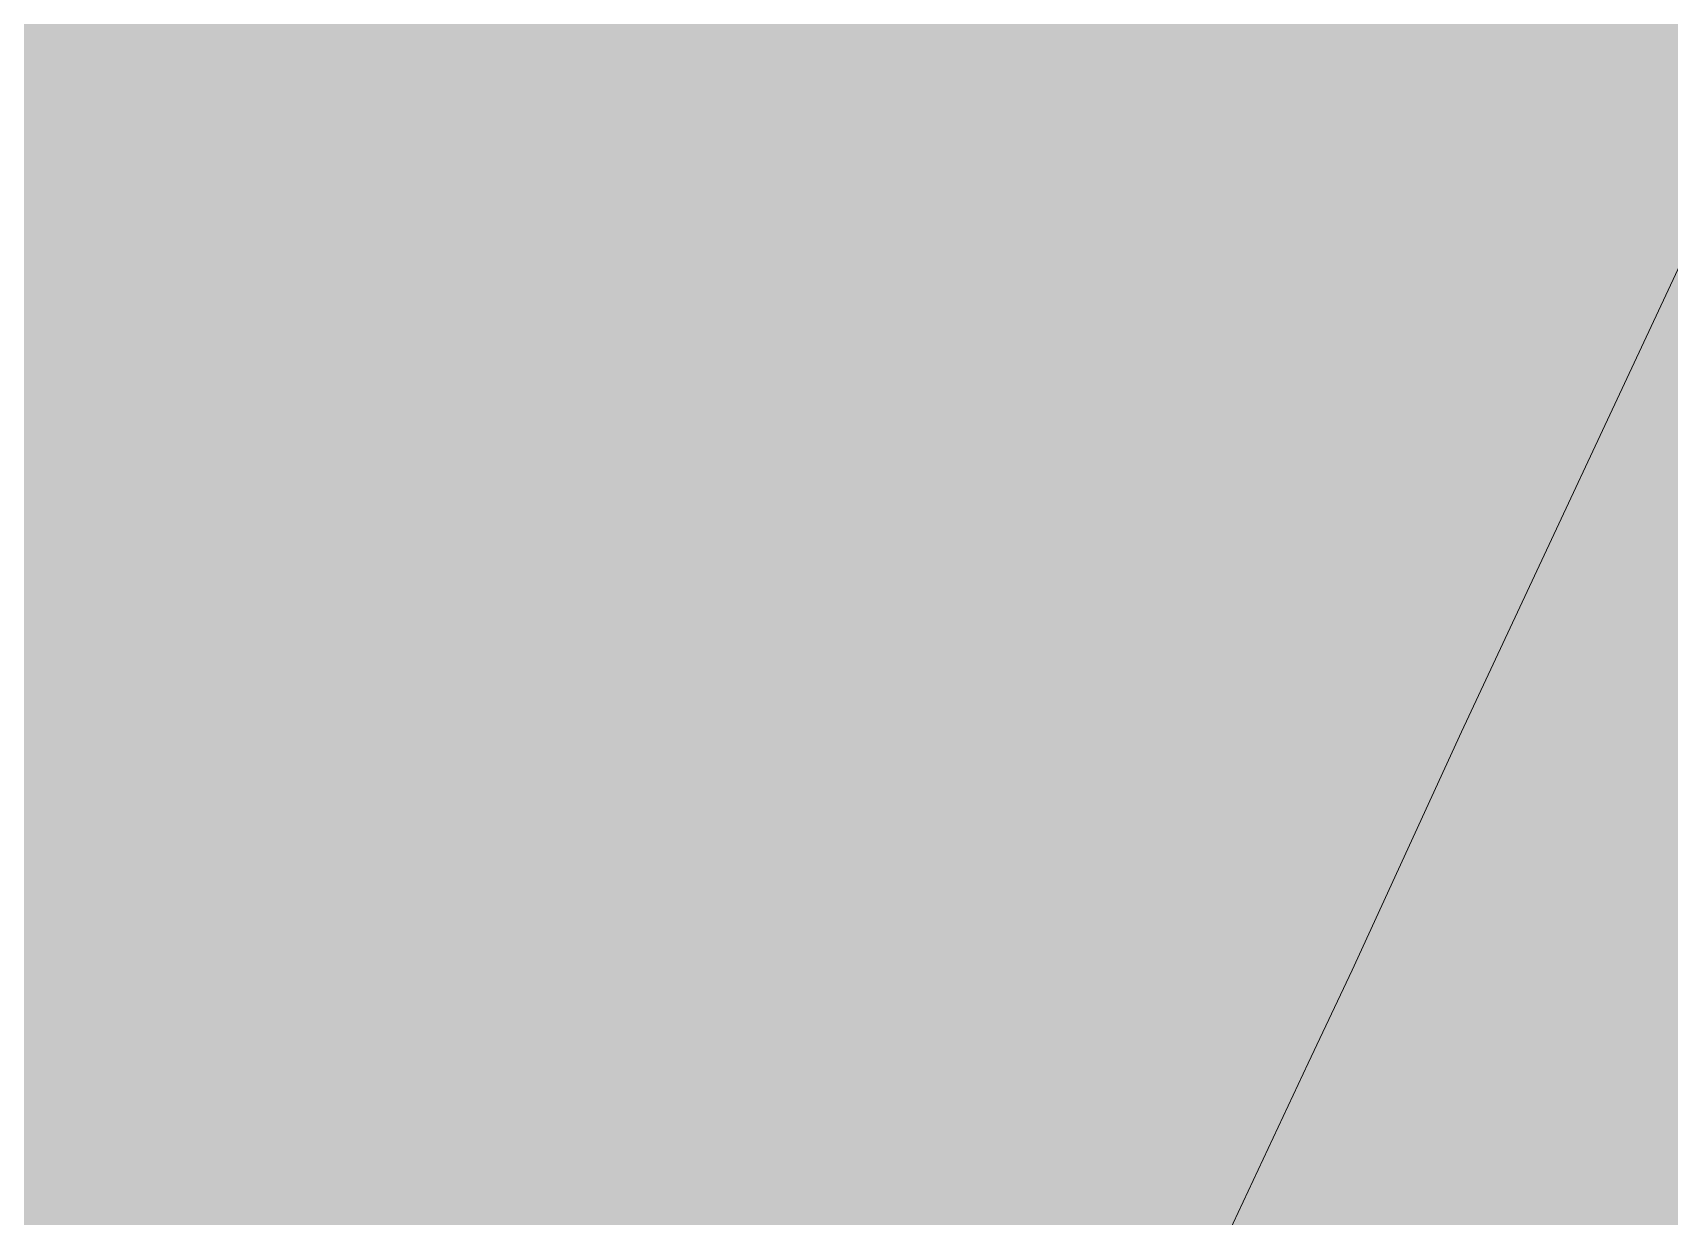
# Model space of a CAD drawing. Header units: metres. Extents: x -6 to 1255, y -2 to 532.
# Drawn here: x 1022.84 to 1028.82, y 313.91 to 318.24 of the extents above; entities that cross this region are included whole.
import ezdxf

# ---------------------------------------------------------------- set-up
doc = ezdxf.new("R2010")
doc.units = ezdxf.units.M
doc.header["$MEASUREMENT"] = 0
for name, color, linetype, lineweight, true_color in [('TPX_BUILDINGS', 7, 'CONTINUOUS', 0, 0x000000), ('TPX_BUILDINGS_HATCH', 7, 'CONTINUOUS', 0, 0xf0f0f0), ('TPX_CADASTRES', 7, 'CONTINUOUS', 0, 0x646464)]:
    doc.layers.add(name, color=color, linetype=linetype, lineweight=lineweight, true_color=true_color)

msp = doc.modelspace()

# ---------------------------------------------------------------- hatches: boundary and pattern name
at = {"layer": 'TPX_BUILDINGS_HATCH'}
h = msp.add_hatch(color=256, dxfattribs=at)
h.paths.add_polyline_path([(1027.4992, 314.4733), (1025.9292, 311.1233), (1037.4892, 306.0428), (1038.0892, 307.5128), (1038.9192, 309.5528), (1039.1647, 310.1643), (1039.3692, 310.6728), (1040.5942, 313.6848), (1040.8292, 314.2628), (1041.4092, 315.6828), (1042.2192, 317.6728), (1042.3447, 317.9808), (1045.5492, 325.8528), (1045.6187, 326.0268), (1034.9797, 330.4633), (1034.4697, 329.3833), (1031.3592, 322.7333), (1031.3057, 322.6193), (1029.3142, 318.3658), (1028.9292, 317.5433), (1028.0592, 315.6833), (1027.6592, 314.8133), (1027.4992, 314.4733)])
h.paths.add_polyline_path([(1034.8692, 321.1233), (1036.5792, 325.1733), (1040.6392, 323.4533), (1038.9292, 319.4133), (1035.2292, 320.9733), (1034.8692, 321.1233)], flags=16)
msp.add_hatch(color=256, dxfattribs=at).paths.add_polyline_path([(1018.0592, 315.6833), (1017.6892, 314.7433), (1025.9292, 311.1233), (1027.4992, 314.4733), (1027.6592, 314.8133), (1028.0592, 315.6833), (1028.9292, 317.5433), (1029.3142, 318.3658), (1031.3057, 322.6193), (1031.3592, 322.7333), (1026.6297, 324.8633), (1023.0297, 326.4833), (1022.4097, 326.7633), (1019.1497, 318.4533), (1018.2692, 316.2133), (1018.0592, 315.6833)])

# ---------------------------------------------------------------- linework, layer by layer
at = {"layer": 'TPX_BUILDINGS', "elevation": 0.0421}
for points in [[(1027.4992, 314.4733), (1025.9292, 311.1233), (1037.4892, 306.0428), (1038.0892, 307.5128), (1038.9192, 309.5528), (1039.1647, 310.1643), (1039.3692, 310.6728), (1040.5942, 313.6848), (1040.8292, 314.2628), (1041.4092, 315.6828), (1042.2192, 317.6728), (1042.3447, 317.9808), (1045.5492, 325.8528), (1045.6187, 326.0268), (1034.9797, 330.4633), (1034.4697, 329.3833), (1031.3592, 322.7333), (1031.3057, 322.6193), (1029.3142, 318.3658), (1028.9292, 317.5433), (1028.0592, 315.6833), (1027.6592, 314.8133)], [(1018.0592, 315.6833), (1017.6892, 314.7433), (1025.9292, 311.1233), (1027.4992, 314.4733), (1027.6592, 314.8133), (1028.0592, 315.6833), (1028.9292, 317.5433), (1029.3142, 318.3658), (1031.3057, 322.6193), (1031.3592, 322.7333), (1026.6297, 324.8633), (1023.0297, 326.4833), (1022.4097, 326.7633), (1019.1497, 318.4533), (1018.2692, 316.2133)]]:
    msp.add_lwpolyline(points, close=True, dxfattribs=at)
at = {"layer": 'TPX_CADASTRES', "elevation": 0.0241}
for points in [[(1027.4992, 314.4736), (1025.9292, 311.1236), (1037.4892, 306.0431), (1038.0892, 307.5131), (1038.9192, 309.5531), (1039.3692, 310.6731), (1040.8292, 314.2631), (1041.4092, 315.6831), (1042.2192, 317.6731), (1045.5492, 325.8531), (1045.7492, 326.3531), (1046.7592, 328.8331), (1048.4697, 333.0531), (1047.7897, 333.3636), (1042.0497, 335.9636), (1038.3397, 337.6536), (1037.5197, 335.9036), (1034.9797, 330.4636), (1034.4697, 329.3836), (1031.3592, 322.7336), (1028.9292, 317.5436), (1028.0592, 315.6836), (1027.6592, 314.8136)], [(1018.0592, 315.6836), (1017.6892, 314.7436), (1025.9292, 311.1236), (1027.4992, 314.4736), (1027.6592, 314.8136), (1028.0592, 315.6836), (1028.9292, 317.5436), (1031.3592, 322.7336), (1026.6297, 324.8636), (1023.0297, 326.4836), (1022.4097, 326.7636), (1019.1497, 318.4536), (1018.2692, 316.2136)]]:
    msp.add_lwpolyline(points, close=True, dxfattribs=at)

doc.saveas('drawing.dxf')
